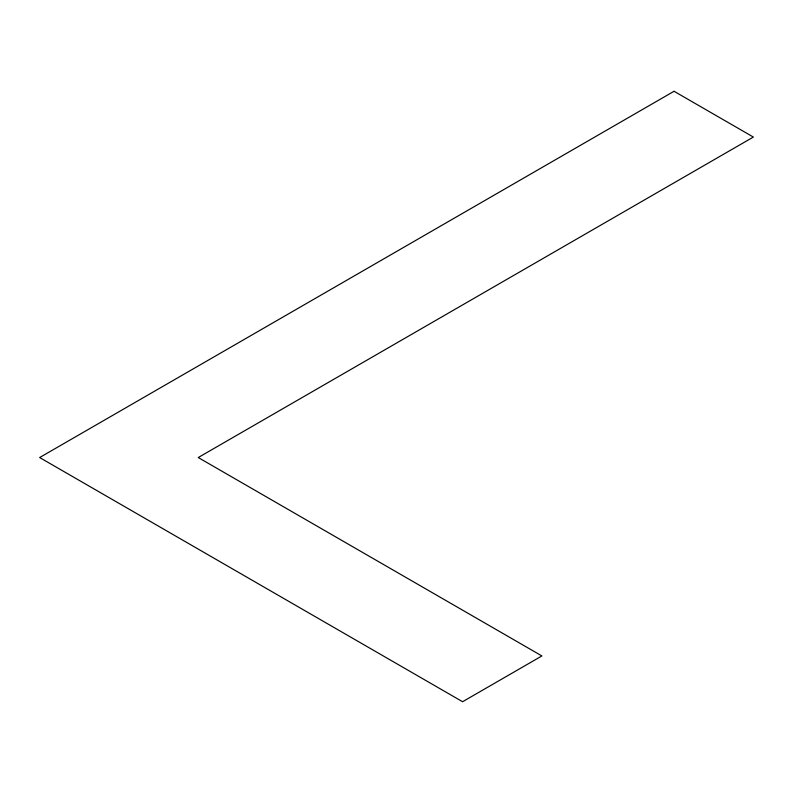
<?xml version="1.0" encoding="UTF-8"?>
<svg xmlns="http://www.w3.org/2000/svg" width="793" height="793" viewBox="0 0 793 793"><rect width="100%" height="100%" fill="white"/><g stroke="black" fill="none" stroke-linecap="round" stroke-linejoin="round"><path stroke-width="1.19" d="M674.05 91.274L39.65 457.541L462.587 701.726L541.887 655.94L198.25 457.541L753.35 137.06L674.05 91.274"/></g></svg>
